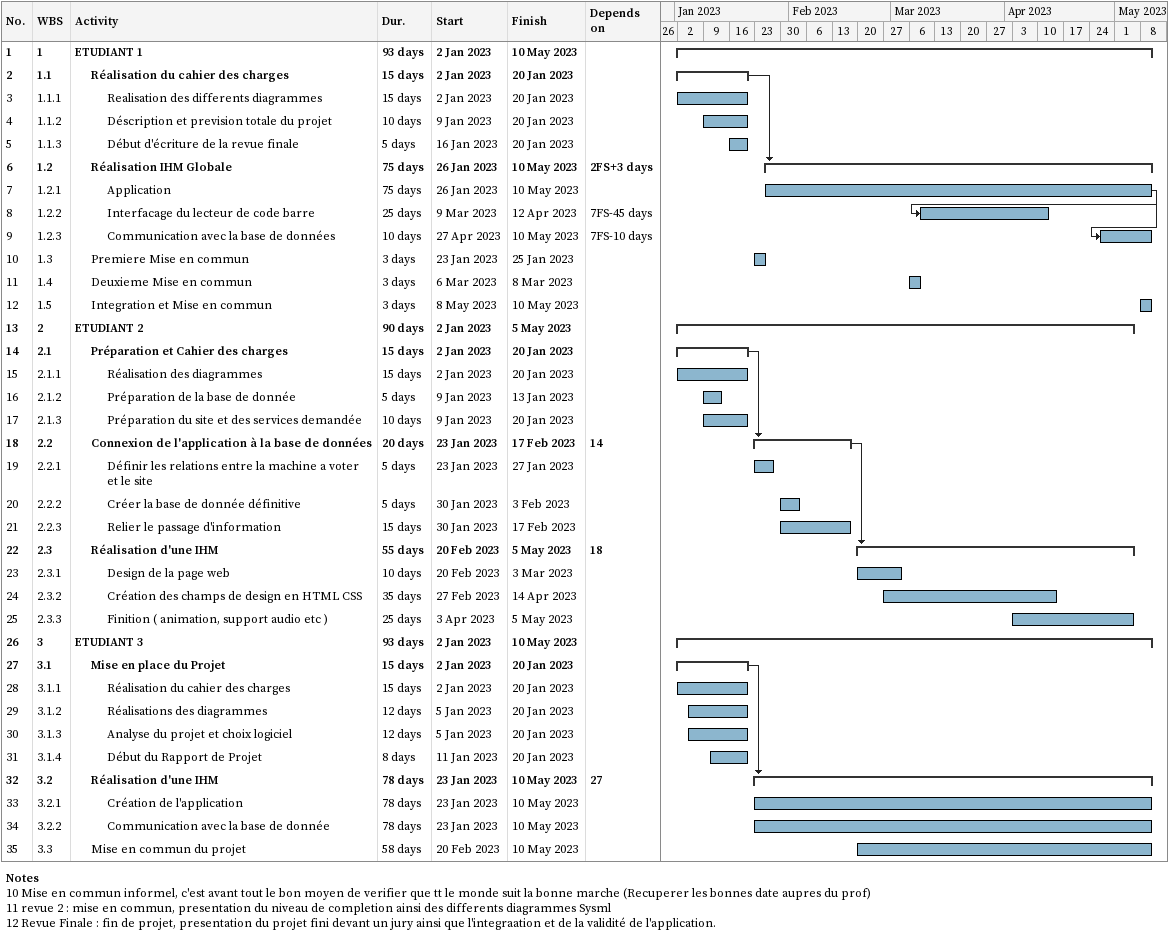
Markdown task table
| ID | WBS | Task | Duration | Start | Finish | Predecessors |
|---|---|---|---|---|---|---|
| 1 | 1 | **ETUDIANT 1** | 93d | 2023-01-02 | 2023-05-10 |  |
| 2 | 1.1 | **Réalisation du cahier des charges** | 15d | 2023-01-02 | 2023-01-20 |  |
| 3 | 1.1.1 | Realisation des differents diagrammes | 15d | 2023-01-02 | 2023-01-20 |  |
| 4 | 1.1.2 | Déscription et prevision totale du projet | 10d | 2023-01-09 | 2023-01-20 |  |
| 5 | 1.1.3 | Début d'écriture de la revue finale | 5d | 2023-01-16 | 2023-01-20 |  |
| 6 | 1.2 | **Réalisation IHM Globale** | 75d | 2023-01-26 | 2023-05-10 | 2FS+3d |
| 7 | 1.2.1 | Application | 75d | 2023-01-26 | 2023-05-10 |  |
| 8 | 1.2.2 | Interfacage du lecteur de code barre | 25d | 2023-03-09 | 2023-04-12 | 7FS-45d |
| 9 | 1.2.3 | Communication avec la base de données | 10d | 2023-04-27 | 2023-05-10 | 7FS-10d |
| 10 | 1.3 | Premiere Mise en commun | 3d | 2023-01-23 | 2023-01-25 |  |
| 11 | 1.4 | Deuxieme Mise en commun | 3d | 2023-03-06 | 2023-03-08 |  |
| 12 | 1.5 | Integration et Mise en commun | 3d | 2023-05-08 | 2023-05-10 |  |
| 13 | 2 | **ETUDIANT 2** | 90d | 2023-01-02 | 2023-05-05 |  |
| 14 | 2.1 | **Préparation et Cahier des charges** | 15d | 2023-01-02 | 2023-01-20 |  |
| 15 | 2.1.1 | Réalisation des diagrammes | 15d | 2023-01-02 | 2023-01-20 |  |
| 16 | 2.1.2 | Préparation de la base de donnée | 5d | 2023-01-09 | 2023-01-13 |  |
| 17 | 2.1.3 | Préparation du site et des services demandée | 10d | 2023-01-09 | 2023-01-20 |  |
| 18 | 2.2 | **Connexion de l'application à la base de données** | 20d | 2023-01-23 | 2023-02-17 | 14 |
| 19 | 2.2.1 | Définir les relations entre la machine a voter et le site | 5d | 2023-01-23 | 2023-01-27 |  |
| 20 | 2.2.2 | Créer la base de donnée définitive | 5d | 2023-01-30 | 2023-02-03 |  |
| 21 | 2.2.3 | Relier le passage d'information | 15d | 2023-01-30 | 2023-02-17 |  |
| 22 | 2.3 | **Réalisation d'une IHM** | 55d | 2023-02-20 | 2023-05-05 | 18 |
| 23 | 2.3.1 | Design de la page web | 10d | 2023-02-20 | 2023-03-03 |  |
| 24 | 2.3.2 | Création des champs de design en HTML CSS | 35d | 2023-02-27 | 2023-04-14 |  |
| 25 | 2.3.3 | Finition ( animation, support audio etc ) | 25d | 2023-04-03 | 2023-05-05 |  |
| 26 | 3 | **ETUDIANT 3** | 93d | 2023-01-02 | 2023-05-10 |  |
| 27 | 3.1 | **Mise en place du Projet** | 15d | 2023-01-02 | 2023-01-20 |  |
| 28 | 3.1.1 | Réalisation du cahier des charges | 15d | 2023-01-02 | 2023-01-20 |  |
| 29 | 3.1.2 | Réalisations des diagrammes | 12d | 2023-01-05 | 2023-01-20 |  |
| 30 | 3.1.3 | Analyse du projet et choix logiciel | 12d | 2023-01-05 | 2023-01-20 |  |
| 31 | 3.1.4 | Début du Rapport de Projet | 8d | 2023-01-11 | 2023-01-20 |  |
| 32 | 3.2 | **Réalisation d'une IHM** | 78d | 2023-01-23 | 2023-05-10 | 27 |
| 33 | 3.2.1 | Création de l'application | 78d | 2023-01-23 | 2023-05-10 |  |
| 34 | 3.2.2 | Communication avec la base de donnée | 78d | 2023-01-23 | 2023-05-10 |  |
| 35 | 3.3 | Mise en commun du projet | 58d | 2023-02-20 | 2023-05-10 |  |

Notes
- 10: Mise en commun informel, c'est avant tout le bon moyen de verifier que tt le monde suit la bonne marche (Recuperer les bonnes date aupres du prof)
- 11: revue 2 : mise en commun, presentation du niveau de completion ainsi des differents diagrammes Sysml
- 12: Revue Finale : fin de projet, presentation du projet fini devant un jury ainsi que l'integraation et de la validité de l'application.
